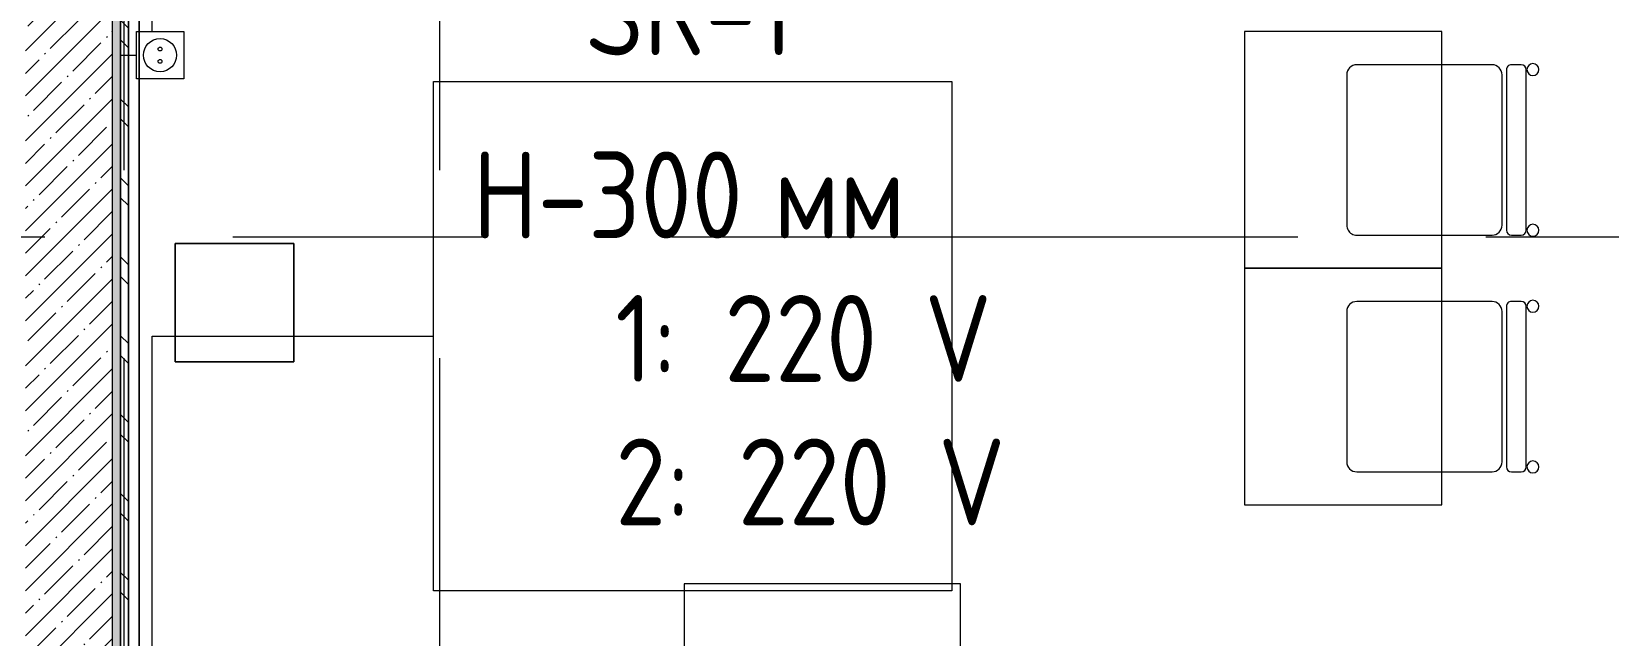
# Model space of a CAD drawing. Header units: millimetres. Extents: x 35111 to 235598, y -8553 to 29000.
# Drawn here: x 47425 to 51421, y 2589 to 4120 of the extents above; entities that cross this region are included whole.
import ezdxf

# ---------------------------------------------------------------- set-up
doc = ezdxf.new("R2010")
doc.units = ezdxf.units.MM
doc.linetypes.add('Осевая', pattern=[3175, 635, -476.25, 1587.5, -476.25])
for name, color, linetype, lineweight in [('A-DETL-GENF', 7, 'Continuous', 9), ('A-WALL', 7, 'Continuous', 9), ('E-ELEC-FIXT-IDEN', 7, 'Continuous', 9), ('I-FURN', 7, 'Continuous', 9), ('I-WALL', 7, 'Continuous', 9), ('Оси-2', 7, 'Осевая', 9), ('Электрические приборы', 7, 'Continuous', 9)]:
    doc.layers.add(name, color=color, linetype=linetype, lineweight=lineweight)
for name, color, linetype, lineweight, true_color in [('A-WALL-FNSH-1', 7, 'Continuous', 9, 0x3c3c3c), ('I-FURN-1', 7, 'Continuous', 9, 0xf0f0f0), ('Оси розеток', 7, 'Continuous', 9, 0xff1e23)]:
    doc.layers.add(name, color=color, linetype=linetype, lineweight=lineweight, true_color=true_color)
doc.styles.add('GOST Common_1', font='GOST_Common.ttf', dxfattribs={"width": 0.9, "height": 220})

# ---------------------------------------------------------------- blocks, each defined once
blk = doc.blocks.new('Стол базовый прямоугольный - 1_3-25460678-План размещения напольных электротехнических лючков и розеток 3 этажа в осях 12-23')
at = {"layer": 'I-FURN-1'}
for p, q in [((800, 350), (-800, 350)), ((-800, 350), (-800, -350)), ((800, -350), (800, 350)), ((-800, -350), (800, -350))]:
    blk.add_line(p, q, dxfattribs=at)
blk = doc.blocks.new('Стол базовый прямоугольный - 1_7а-25476368-План размещения напольных электротехнических лючков и розеток 3 этажа в осях 12-23')
at = {"layer": 'I-FURN-1'}
for p, q in [((250, 300), (-250, 300)), ((-250, 300), (-250, -300)), ((250, -300), (250, 300)), ((-250, -300), (250, -300))]:
    blk.add_line(p, q, dxfattribs=at)
blk = doc.blocks.new('Стул Breuer - 1_9а-V88-План размещения напольных электротехнических лючков и розеток 3 этажа в осях 12-23')
at = {"layer": 'I-FURN-1'}
for p, q in [((190.5, 241.3), (-190.5, 241.3)), ((-215.9, 215.9), (-215.9, 0)), ((215.9, 0), (215.9, 215.9)), ((-215.9, 0), (-215.9, -127)), ((215.9, -127), (215.9, 0)), ((-190.5, -152.4), (190.5, -152.4)), ((-215.9, -176.2), (-215.9, -200.8)), ((203.2, -163.5), (-203.2, -163.5)), ((215.9, -200.8), (215.9, -176.2)), ((-203.2, -213.5), (203.2, -213.5))]:
    blk.add_line(p, q, dxfattribs=at)
for centre, radius, start, end in [((-190.5, 215.9), 25.4, 90, 120), ((190.5, 215.9), 25.4, 0, 90), ((-190.5, 215.9), 25.4, 150, 180), ((-190.5, 215.9), 25.4, 120, 150), ((-190.5, -127), 25.4, 180, 270), ((190.5, -127), 25.4, 270, 360), ((-203.2, -176.2), 12.7, 90, 180), ((203.2, -176.2), 12.7, 360, 90), ((-203.5, -230.6), 15.1, 360, 180), ((-203.5, -230.6), 15.1, 180, 360), ((-203.2, -200.8), 12.7, 180, 270), ((203.7, -230.6), 15.1, 360, 180), ((203.7, -230.6), 15.1, 180, 360), ((203.2, -200.8), 12.7, 270, 360)]:
    blk.add_arc(centre, radius, start, end, dxfattribs=at)
blk = doc.blocks.new('Стул Breuer - 1_9а-25403171-План размещения напольных электротехнических лючков и розеток 3 этажа в осях 12-23')
at = {"layer": 'I-FURN-1'}
for p, q in [((190.5, 241.3), (-190.5, 241.3)), ((-215.9, 215.9), (-215.9, 0)), ((215.9, 0), (215.9, 215.9)), ((-215.9, 0), (-215.9, -127)), ((215.9, -127), (215.9, 0)), ((-190.5, -152.4), (190.5, -152.4)), ((-215.9, -176.2), (-215.9, -200.8)), ((203.2, -163.5), (-203.2, -163.5)), ((215.9, -200.8), (215.9, -176.2)), ((-203.2, -213.5), (203.2, -213.5))]:
    blk.add_line(p, q, dxfattribs=at)
for centre, radius, start, end in [((-190.5, 215.9), 25.4, 90, 180), ((190.5, 215.9), 25.4, 0, 90), ((-190.5, -127), 25.4, 180, 270), ((190.5, -127), 25.4, 270, 360), ((-203.2, -176.2), 12.7, 90, 180), ((203.2, -176.2), 12.7, 360, 90), ((-203.5, -230.6), 15.1, 360, 180), ((-203.5, -230.6), 15.1, 180, 360), ((-203.2, -200.8), 12.7, 180, 270), ((203.7, -230.6), 15.1, 360, 180), ((203.7, -230.6), 15.1, 180, 360), ((203.2, -200.8), 12.7, 270, 360)]:
    blk.add_arc(centre, radius, start, end, dxfattribs=at)
blk = doc.blocks.new('Блок Розеток и Выключателей - Блок Розеток и Выключателей_SK1-V145-План размещения напольных электротехнических лючков и розеток 3 этажа в осях 12-23')
at = {"layer": 'A-DETL-GENF'}
for p, q in [((-60, -40), (60, -40)), ((-60, -160), (-60, -40)), ((60, -40), (60, -160)), ((60, -160), (-60, -160))]:
    blk.add_line(p, q, dxfattribs=at)
for centre, radius in [((0, -100), 42), ((-15.6, -100), 4.8), ((15.6, -100), 4.8)]:
    blk.add_circle(centre, radius, dxfattribs=at)
at = {"layer": 'Оси розеток'}
blk.add_line((0, 0), (0, -40), dxfattribs=at)
blk = doc.blocks.new('Зеркало обычное - Доска-V155-План размещения напольных электротехнических лючков и розеток 3 этажа в осях 12-23')
at = {"layer": 'I-FURN'}
h = blk.add_hatch(dxfattribs=at)
h.set_pattern_fill('FP_74', color=256, style=0, pattern_type=2)
h.set_pattern_definition([(45, (50, 50), (-199.9995, 0), [141.421, -141.421]), (45, (100, 50), (-199.9995, 0), [70.711, -212.132]), (45, (50, 100), (-199.9995, 0), [70.711, -212.132])])
h.paths.add_polyline_path([(-2005, 40), (2005, 40), (2005, 60), (-2005, 60)])
at = {"layer": 'I-FURN-1'}
for p, q in [((2025, 60), (-2025, 60)), ((-2025, 60), (-2025, 40)), ((-2025, 40), (-2025, 60)), ((-2025, 60), (-2010.2, 60)), ((-2025, 40), (2025, 40)), ((-2010.2, 40), (-2025, 40)), ((-2010.2, 60), (-2005, 60)), ((-2005, 40), (-2010.2, 40)), ((2005, 60), (-2005, 60)), ((-2005, 60), (-2005, 40)), ((-2005, 40), (-2005, 60)), ((-2005, 60), (2005, 60)), ((-2005, 60), (2005, 60)), ((2005, 60), (-2005, 60)), ((-2005, 60), (2005, 60)), ((-2005, 40), (-2005, 60)), ((-2005, 40), (-2005, 60)), ((-2005, 40), (2005, 40)), ((2005, 40), (-2005, 40)), ((2005, 40), (-2005, 40)), ((-2005, 40), (2005, 40)), ((2005, 40), (-2005, 40)), ((2005, 40), (2005, 60)), ((2005, 60), (2005, 40)), ((2005, 60), (2025, 60)), ((2005, 60), (2005, 40)), ((2005, 40), (2005, 60)), ((2025, 40), (2005, 40)), ((2025, 40), (2025, 60)), ((2025, 60), (2025, 40))]:
    blk.add_line(p, q, dxfattribs=at)

msp = doc.modelspace()

# ---------------------------------------------------------------- hatches: boundary and pattern name
at = {"layer": 'I-WALL'}
h = msp.add_hatch(dxfattribs=at)
h.set_pattern_fill('FP_17', color=256, style=0, pattern_type=2)
h.set_pattern_definition([(45, (0, 0), (-57.02463, 57.02463), []), (45, (57.025, 0), (-57.02463, 57.02463), [100.806, -20.161, 3.353, -16.808])])
h.paths.add_polyline_path([(47410, 400), (47630, 400), (47630, 7400), (47410, 7400), (47410, 590.2)])
h = msp.add_hatch(dxfattribs=at)
h.set_pattern_fill('FP_71', color=256, style=0, pattern_type=2)
h.set_pattern_definition([(0, (0, 0), (121.92, 30.48), [10.058, -81.382, 10.058, -81.382, -487.68]), (0, (0, 0), (121.92, 30.48), [-182.88, 10.058, -172.822, 10.058, -81.382, -213.36]), (0, (0, 0), (121.92, 30.48), [-457.2, 10.058, -50.902, 10.058, -142.342]), (120, (45.72, 15.24), (-87.356454, 90.345817), [10.058, -81.382, 10.058, -81.382, -487.68]), (120, (45.72, 15.24), (-87.356454, 90.345817), [-182.88, 10.058, -172.822, 10.058, -81.382, -213.36]), (120, (45.72, 15.24), (-87.356454, 90.345817), [-457.2, 10.058, -50.902, 10.058, -142.342]), (240, (60.96, 76.2), (-34.563546, -120.825817), [10.058, -81.382, 10.058, -81.382, -487.68]), (240, (60.96, 76.2), (-34.563546, -120.825817), [-182.88, 10.058, -172.822, 10.058, -81.382, -213.36]), (240, (60.96, 76.2), (-34.563546, -120.825817), [-457.2, 10.058, -50.902, 10.058, -142.342])])
h.paths.add_polyline_path([(47630, 400), (47650, 400), (47650, 7380), (47630, 7380), (47630, 590.2)])

# ---------------------------------------------------------------- linework, layer by layer
at = {"layer": 'A-WALL'}
for p, q in [((47630, 7400), (47630, 400)), ((47650, 7380), (47650, 420))]:
    msp.add_line(p, q, dxfattribs=at)
at = {"layer": 'A-WALL-FNSH-1'}
msp.add_line((47651, 421), (47651, 7379), dxfattribs=at)
at = {"layer": 'E-ELEC-FIXT-IDEN'}
for p, q in [((47731, 4120.3), (47731, 4992.1)), ((47731, 3347.8), (48444.1, 3348.3)), ((47731, 1479.9), (47731, 3347.8))]:
    msp.add_line(p, q, dxfattribs=at)
at = {"layer": 'E-ELEC-FIXT-IDEN', "flags": 128}
msp.add_lwpolyline([(48444.1, 3993.8), (49757.4, 3993.8), (49757.4, 2702.8), (48444.1, 2702.8)], close=True, dxfattribs=at)
at = {"layer": 'I-FURN-1'}
for p, q in [((47698.3, 1370), (47698.3, 4378.8)), ((47698.3, 4378.8), (47698.3, 1370)), ((48089.7, 3583.1), (47789.7, 3583.1)), ((47789.7, 3583.1), (47789.7, 3283.1)), ((47789.7, 3283.1), (47789.7, 3583.1)), ((47789.7, 3583.1), (48089.7, 3583.1)), ((48089.7, 3283.1), (48089.7, 3583.1)), ((48089.7, 3583.1), (48089.7, 3283.1)), ((47789.7, 3283.1), (48089.7, 3283.1)), ((48089.7, 3283.1), (47789.7, 3283.1))]:
    msp.add_line(p, q, dxfattribs=at)
at = {"layer": 'Оси-2'}
for p, q in [((47660, 593.7), (47660, 24850)), ((48460, 593.7), (48460, 24850)), ((38410.7, 3600), (82250, 3600))]:
    msp.add_line(p, q, dxfattribs=at)

# ---------------------------------------------------------------- block references
at = {"layer": 'I-FURN-1'}
for name, p, rotation in [('Зеркало обычное - Доска-V155-План размещения напольных электротехнических лючков и розеток 3 этажа в осях 12-23', (47711, 3380.2), 90.00000000000017), ('Стул Breuer - 1_9а-V88-План размещения напольных электротехнических лючков и розеток 3 этажа в осях 12-23', (50999.3, 3820.1), 89.99999999999959), ('Стул Breuer - 1_9а-25403171-План размещения напольных электротехнических лючков и розеток 3 этажа в осях 12-23', (50999.3, 3220.1), 89.99999999999959), ('Стол базовый прямоугольный - 1_3-25460678-План размещения напольных электротехнических лючков и розеток 3 этажа в осях 12-23', (49429.2, 1920), 270.0000000000001)]:
    msp.add_blockref(name, p, dxfattribs=dict(at, rotation=rotation))
for p in [(50749.3, 3820.1), (50749.3, 3220.1)]:
    msp.add_blockref('Стол базовый прямоугольный - 1_7а-25476368-План размещения напольных электротехнических лючков и розеток 3 этажа в осях 12-23', p, dxfattribs=at)
at = {"layer": 'Электрические приборы', "rotation": 89.9999999999999}
msp.add_blockref('Блок Розеток и Выключателей - Блок Розеток и Выключателей_SK1-V145-План размещения напольных электротехнических лючков и розеток 3 этажа в осях 12-23', (47651, 4060.3), dxfattribs=at)

# ---------------------------------------------------------------- texts
at = {"layer": 'E-ELEC-FIXT-IDEN', "char_height": 220, "attachment_point": 1, "style": 'GOST Common_1'}
for s, insert, width in [('SK-1', (48827.2, 4280.1), 656.582), ('H-300 ', (48544.1, 3816.1), 923.544), ('мм', (49306.1, 3816.1), 375.19), ('   1: 220 V', (48544.1, 3452.3), 1291.519), ('   2: 220 V', (48544.1, 3088.5), 1342.025)]:
    msp.add_mtext(s, dxfattribs=dict(at, insert=insert, width=width))

doc.saveas('drawing.dxf')
